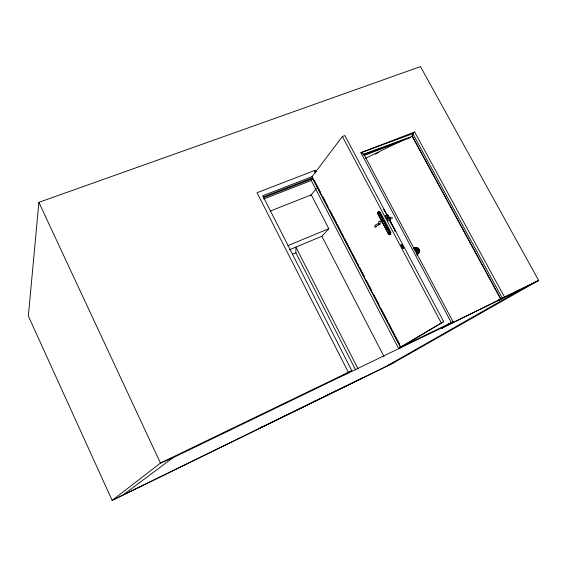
<?xml version="1.0" encoding="UTF-8"?>
<svg xmlns="http://www.w3.org/2000/svg" width="567" height="567" viewBox="0 0 567 567"><rect width="100%" height="100%" fill="white"/><g stroke="black" fill="none" stroke-linecap="round" stroke-linejoin="round"><path stroke-width="0.85" d="M389.033 233.08L388.749 232.456L389.019 232.739M38.875 202.341L28.35 316.046L112.138 500.399L392.903 363.206L538.65 280.431L420.487 66.601L38.875 202.341L160.44 463.069L112.138 500.399L392.903 363.206M387.856 218.798L387.835 218.791A1.084 0.936 45.2 0 0 388.842 218.203L389.047 217.813L387.835 218.791L387.02 217.147A1.084 0.936 45.2 0 1 388.175 216.828L388.87 217.99L388.133 216.863A1.084 0.936 45.2 0 0 386.992 217.161L386.985 217.182M388.912 217.948L388.884 218.16A1.084 0.936 45.2 0 1 387.899 218.756L387.899 218.756A1.042 0.9 45.2 0 0 388.806 218.182M414.47 250.217C416.008 244.349 422.139 253.144 416.05 252.457M416.865 250.933L416.476 250.798A0.85 0.822 20.4 0 1 416.093 250.09L416.15 249.877M412.819 133.72L502.277 298.164L500.626 298.951L412.216 136.328L412.819 133.72L360.895 152.686L451.318 322.609L453.061 321.765L363.766 154.096L360.895 152.686L414.626 131.983L504.453 296.945L538.65 280.431L520.634 289.758L172.715 457.874L160.44 463.069L351.788 370.669L262.727 195.771L311.992 176.67L342.39 136.498L344.885 135.563L443.67 321.659L398.601 348.492L311.255 180.497L312.679 178.633L400.479 347.373M392.166 218.656L391.981 217.111M376.516 226.141L376.127 226.779M417.036 255.483L417.44 254.583M417.277 255.242L417.681 254.349M418.63 253.321L418.992 252.521M415.157 249.863L415.32 249.494M416.128 249.891L416.228 249.693A0.751 0.723 20.3 0 1 416.915 249.36L417.305 249.494M376.523 226.127L379.748 224.277L378.636 224.539L380.457 224.064M310.787 195.466L316.28 188.513M413.782 248.885L414.931 247.85L416.476 247.559M417.666 254.066L418.191 253.435M412.4 134.429L414.626 131.983M270.09 211.137L311.276 194.842L328.825 228.685L321.879 236.283L289.241 249.863M378.728 213.731L378.898 213.936M387.594 214.567L390.436 220.039L387.594 214.567L385.298 215.552L388.182 220.988L390.479 220.003M388.31 217.005L387.977 216.346L387.027 217.189A1.042 0.9 45.2 0 1 388.126 216.906M388.806 232.732L388.863 232.987M124.159 494.169L172.715 457.874M413.782 248.247L415.342 247.474L417.269 247.722M418.559 253.513L416.993 254.285M417.347 254.484L419.481 252.032L419.105 249.303M442.579 327.917L441.906 328.343L500.789 298.887L412.046 135.662M343.198 375.496L348.365 372.321L257.042 192.709L315.351 170.235L316.173 171.808M351.788 370.669L345.012 374.383M259.523 428.376L262.301 426.689M499.974 299.383L500.789 298.887M311.992 176.67L400.671 347.061L443.67 321.659M399.281 348.4L405.15 344.899M406.213 344.389L398.601 348.492M311.212 402.903L312.304 402.258M312.623 402.322L314.805 401.039M444.911 326.344L451.318 322.609L400.671 347.061M451.318 322.609L448.951 323.97L453.061 321.765M358.876 379.833L362.561 377.707M497.472 300.949L504.453 296.945M388.402 365.084L520.634 289.758M500.626 298.951L498.648 300.12L502.277 298.164M375.014 227.02C373.781 225.142 377.331 223.632 378.99 223.774C378.104 225.907 378.253 220.457 379.798 220.981M379.004 223.767L378.217 224.178L379.273 223.674M388.842 232.442L388.608 232.853L389.068 233.065M260.444 427.816L360.095 379.132M365.559 158.292L404.951 139.113M375.304 154.132L378.451 152.601M499.364 299.674L499.91 299.404M292.622 254.193L295.882 252.832L295.882 247.099L358.146 369.053M287.916 245.617L328.825 228.685M263.733 198.996L311.255 180.497M364.113 155.5L399.26 141.892M263.131 196.969L312.864 177.662M263.315 197.819L312.679 178.633M363.766 154.096L412.216 136.328M363.39 154.805L402.116 140.595M363.638 154.841L410.366 137.689M375.985 226.843L375.021 227.027M416.348 253.711C418.29 253.924 419.92 251.932 419.396 250.068M416.681 250.883L416.887 250.926A0.751 0.723 20.4 0 0 417.574 250.586M388.707 232.484L389.104 232.81M417.128 247.616L418.659 248.63M418.63 248.63L419.19 249.388M384.858 211.052L384.632 210.676A1.616 0.801 67.7 0 0 384.135 210.194M388.664 233.639L387.233 231.003M384.78 210.931L387.197 215.474M389.664 220.102L395.064 230.337A1.623 0.801 66.9 0 1 395.242 231.116M389.805 220.967L394.611 230.025M342.39 136.498L441.204 322.843M390.188 230.911L380.535 212.696A2.169 1.056 67.7 0 0 379.925 211.86M382.045 221.194L378.26 213.986A1.623 0.794 67.7 0 1 378.139 213.589M383.242 223.455L386.432 229.493M314.281 170.653L315.507 173.006M314.09 180.015L316.131 183.942M316.946 185.508L320.617 192.567M322.658 196.487L327.967 206.686M330.008 210.612L336.543 223.157M337.358 224.73L341.036 231.79M341.851 233.356L343.893 237.275M344.708 238.849L348.379 245.908M349.201 247.474L351.242 251.401M352.057 252.967L356.955 262.379M357.77 263.946L358.592 265.519M359.407 267.085L364.305 276.498M366.346 280.424L371.654 290.616M373.696 294.542L379.004 304.734M381.045 308.661L387.58 321.213M388.395 322.779L392.066 329.838M392.888 331.404L394.93 335.331M395.745 336.897L399.416 343.956M321.801 236.134L383.93 356.437M295.882 252.832L355.629 369.989M416.497 250.784A0.85 0.822 20.4 0 1 416.121 250.075M417.404 249.445A0.85 0.822 20.4 0 1 417.787 250.153M418.177 250.097A1.694 1.644 20.4 0 1 418.219 250.508M389.855 217.459A0.978 0.489 67.4 0 1 390.578 217.338A0.978 0.489 67.4 0 1 390.989 218.699A0.978 0.489 67.4 0 1 390.195 218.578M394.838 229.869A2.169 1.077 66.9 0 1 395.227 230.918M383.512 209.691A2.162 1.063 67.7 0 1 384.497 210.47M394.916 230.847A1.623 0.801 66.9 0 1 394.972 231.23M382.144 220.761A0.907 0.447 67.4 0 1 382.76 220.606A0.907 0.447 67.4 0 1 383.207 221.81A0.907 0.447 67.4 0 1 382.59 221.959M379.918 221.399A0.985 0.475 67.4 0 1 380.79 222.023A0.985 0.475 67.4 0 1 380.719 223.171M378.976 211.463A2.169 1.056 67.7 0 1 379.592 211.59M390.592 231.683A2.176 1.07 66.9 0 1 390.989 232.732M390.954 234.079A2.176 1.07 66.9 0 1 390.528 234.462M378.083 212.852A1.623 0.794 67.7 0 1 379.415 212.845L389.855 232.562A1.63 0.794 66.9 0 1 389.89 234.072A1.63 0.794 66.9 0 1 388.905 233.93M386.028 227.906C387.041 232.264 388.189 227.891 386.028 227.906M416.979 250.338C417.666 251.734 416.143 248.523 417.05 250.331M415.852 249.771L415.809 250.054A1.184 1.148 20.4 0 0 416.334 251.046L416.88 251.231A1.042 1.014 20.4 0 0 417.836 250.763L417.992 250.224A1.184 1.148 20.3 0 0 417.468 249.239L416.922 249.048A1.042 1.014 20.3 0 0 415.965 249.515L415.852 249.771M403.676 248.155L402.839 248.523L400.812 244.696L401.649 244.334L403.676 248.155M379.38 213.334L379.146 212.958A1.623 0.794 67.7 0 0 378.019 212.483A1.623 0.794 67.7 0 0 377.998 214.092L388.402 233.753A1.63 0.794 66.9 0 0 389.55 234.27A1.63 0.794 66.9 0 0 389.586 232.676L379.38 213.334M389.883 231.981L379.826 212.994A2.169 1.056 67.7 0 0 378.033 211.895A2.169 1.056 67.7 0 0 378.232 214.567L388.239 233.484A2.176 1.063 66.9 0 0 390.075 234.632A2.176 1.063 66.9 0 0 389.883 231.981"/></g></svg>
